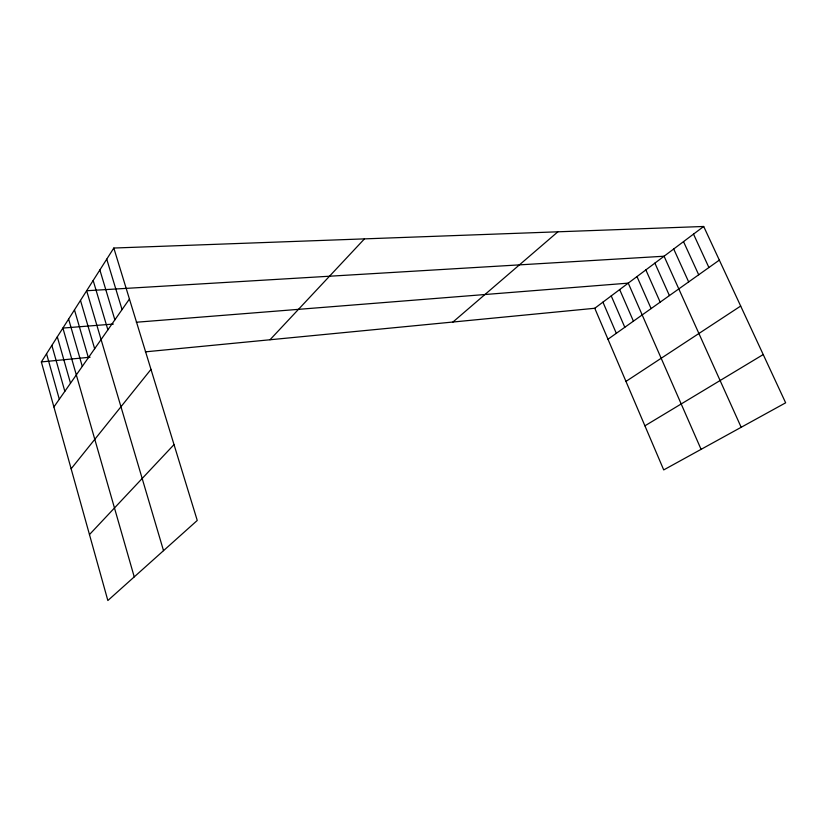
<?xml version="1.0" encoding="UTF-8"?>
<svg xmlns="http://www.w3.org/2000/svg" width="827" height="827" viewBox="0 0 827 827"><rect width="100%" height="100%" fill="white"/><g stroke="black" fill="none" stroke-linecap="round" stroke-linejoin="round"><path stroke-width="1.24" d="M113.816 248.038L197.25 520.452L107.851 600.526L41.35 361.926L113.816 248.038L703.694 226.474L785.65 402.811L663.719 469.912L594.768 308.275L145.356 351.847M53.9 406.956L129.436 299.033M71.132 468.795L150.979 369.38M270.005 339.763L364.459 238.879M89.471 534.573L174.021 444.606M452.948 322.023L557.884 231.808M594.768 308.275L703.694 226.474M607.979 339.235L719.325 260.123M625.967 381.402L740.682 306.052M644.915 425.822L763.218 354.556M41.35 361.926L90.102 357.202M113.361 324.06L62.893 328.071L134.232 576.884M136.31 322.241L628.251 283.134L701.089 449.35M693.512 234.124L708.915 267.524M683.515 241.629L698.691 274.781M673.705 248.989L688.664 281.914M741.178 427.29L664.071 256.225L86.649 290.742L163.519 550.658M654.891 263.131L669.415 295.59M645.856 269.912L660.184 302.144M636.986 276.58L651.107 308.595M619.671 289.574L633.42 321.155M611.236 295.911L624.798 327.285M602.935 302.144L616.311 333.312M106.745 259.161L122.055 309.587M99.871 269.974L114.87 319.842M93.172 280.498L107.882 329.828M80.488 300.428L94.65 348.725M74.471 309.877L88.386 357.678M68.61 319.088L82.286 366.402M57.311 336.847L70.512 383.221M51.863 345.407L64.837 391.326M46.55 353.76L59.306 399.234"/></g></svg>
